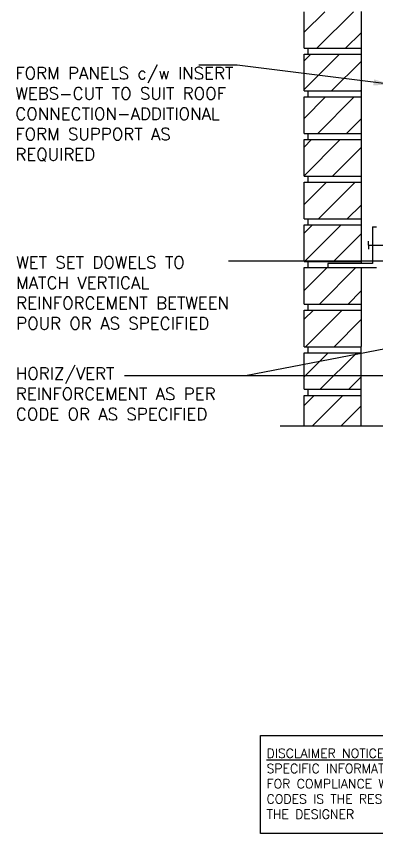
# Model space of a CAD drawing. Header units: inches. Extents: x 108 to 207.1, y 111.8 to 190.
# Drawn here: x 152 to 174.2, y 111.8 to 162.1 of the extents above; entities that cross this region are included whole.
import ezdxf

# ---------------------------------------------------------------- set-up
doc = ezdxf.new("R2010")
doc.units = ezdxf.units.IN
doc.header["$LTSCALE"] = 0.5
doc.header["$MEASUREMENT"] = 0
for name, color, linetype in [('HATCH', 12, 'Continuous'), ('line25', 2, 'Continuous'), ('LINE9', 9, 'Continuous'), ('TEXT', 4, 'Continuous')]:
    doc.layers.add(name, color=color, linetype=linetype)
doc.styles.add('DIM', font='romans.shx', dxfattribs={"width": 0.7})
doc.styles.add('ROMANS', font='romans.shx', dxfattribs={"height": 0.75})
doc.styles.get("Standard").update_dxf_attribs({"font": 'romans.shx', "height": 0.75})
doc.dimstyles.new('ext_12', dxfattribs={"dimscale": 12, "dimtxt": 0.09375, "dimasz": 0.09375, "dimexe": 0.09375, "dimexo": 0.0625, "dimgap": 0.0625, "dimtad": 1, "dimdec": 1, "dimzin": 3, "dimdsep": 46, "dimlunit": 4, "dimtxsty": 'DIM', "dimcen": 0.09, "dimdle": 0.09375, "dimclrt": 4, "dimadec": 0, "dimazin": 0, "dimtfac": 1, "dimtdec": 1, "dimtmove": 2, "dimatfit": 3, "dimfxl": 1, "dimfrac": 2, "dimtolj": 1, "dimtzin": 0, "dimarcsym": 0})

msp = doc.modelspace()

# ---------------------------------------------------------------- hatches: boundary and pattern name
at = {"layer": 'HATCH'}
h = msp.add_hatch(dxfattribs=at)
h.set_pattern_fill('ANSI31', color=256, scale=10, style=0)
h.set_pattern_definition([(45, (171.9164, 175.7029), (-0.883883, 0.883883), [])])
h.paths.add_polyline_path([(173.25, 176.182), (169.75, 176.182), (169.75, 175.486), (173.25, 175.486)])
h.paths.add_polyline_path([(173.25, 178.807), (169.75, 178.807), (169.75, 176.557), (173.25, 176.557)])
h.paths.add_polyline_path([(173.25, 181.432), (171.25, 181.432), (169.75, 181.432), (169.75, 179.182), (173.25, 179.182)])
h.paths.add_polyline_path([(173.25, 184.057), (169.75, 184.057), (169.75, 181.807), (173.25, 181.807)])
h.paths.add_polyline_path([(173.25, 186.682), (169.75, 186.682), (169.75, 184.432), (173.25, 184.432)])
h.paths.add_polyline_path([(173.25, 138.8), (169.75, 138.8), (169.75, 136.927), (173.25, 136.927)])
h.paths.add_polyline_path([(173.251, 141.425), (169.75, 141.425), (169.75, 139.175), (173.25, 139.175)])
h.paths.add_polyline_path([(173.251, 144.05), (169.75, 144.05), (169.75, 141.8), (173.251, 141.8)])
h.paths.add_polyline_path([(173.252, 146.675), (171.212, 146.675), (169.75, 146.675), (169.75, 144.425), (173.251, 144.425)])
h.paths.add_polyline_path([(173.252, 149.3), (169.75, 149.3), (169.75, 147.05), (173.252, 147.05)])
h.paths.add_polyline_path([(173.253, 151.925), (169.75, 151.925), (169.75, 149.675), (173.252, 149.675)])
h.paths.add_polyline_path([(173.253, 154.55), (169.75, 154.55), (169.75, 152.3), (173.253, 152.3)])
h.paths.add_polyline_path([(173.254, 157.175), (169.75, 157.175), (169.75, 154.925), (173.253, 154.925)])
h.paths.add_polyline_path([(173.254, 159.8), (169.75, 159.8), (169.75, 157.55), (173.254, 157.55)])
h.paths.add_polyline_path([(173.255, 162.425), (169.75, 162.425), (169.75, 160.175), (173.254, 160.175)])
h.paths.add_polyline_path([(173.253, 165.05), (169.75, 165.05), (169.75, 162.8), (173.254, 162.8)])
h.paths.add_polyline_path([(173.252, 167.675), (169.75, 167.675), (169.75, 165.425), (173.253, 165.425)])
h.paths.add_polyline_path([(173.251, 170.3), (169.75, 170.3), (169.75, 168.05), (173.252, 168.05)])
h.paths.add_polyline_path([(173.25, 172.986), (169.75, 172.986), (169.75, 170.675), (173.251, 170.675)])

# ---------------------------------------------------------------- linework, layer by layer
at = {"layer": 'line25'}
for p, q in [((169.75, 160.175), (169.75, 162.425)), ((173.255, 162.43), (173.252, 146.925)), ((169.75, 160.175), (173.254, 160.175)), ((170, 159.8), (170, 160.175)), ((170, 159.8), (170, 160.175)), ((169.75, 157.55), (169.75, 159.8)), ((169.75, 159.8), (173.254, 159.8)), ((169.75, 157.55), (173.254, 157.55)), ((170, 157.175), (170, 157.55)), ((170, 157.175), (170, 157.55)), ((169.75, 154.925), (169.75, 157.175)), ((169.75, 157.175), (173.254, 157.175)), ((169.75, 154.925), (173.253, 154.925)), ((169.75, 152.3), (169.75, 154.55)), ((169.75, 154.55), (173.253, 154.55)), ((170, 154.55), (170, 154.925)), ((170, 154.55), (170, 154.925)), ((169.75, 152.3), (173.253, 152.3)), ((170, 151.925), (170, 152.3)), ((170, 151.925), (170, 152.3)), ((169.75, 149.675), (169.75, 151.925)), ((169.75, 151.925), (173.253, 151.925)), ((169.75, 149.675), (173.252, 149.675)), ((170, 149.3), (170, 149.675)), ((170, 149.3), (170, 149.675)), ((169.75, 147.05), (169.75, 149.3)), ((169.75, 149.3), (173.252, 149.3)), ((169.75, 147.05), (173.252, 147.05)), ((170, 146.675), (170, 147.05)), ((170, 146.675), (170, 147.05)), ((169.75, 144.425), (169.75, 146.675)), ((169.75, 146.675), (173.25, 146.675)), ((173.252, 146.675), (173.25, 136.927)), ((169.75, 144.425), (173.251, 144.425)), ((169.75, 141.8), (169.75, 144.05)), ((169.75, 144.05), (173.251, 144.05)), ((170, 144.05), (170, 144.425)), ((170, 144.05), (170, 144.425)), ((169.75, 141.8), (173.251, 141.8)), ((169.75, 139.175), (169.75, 141.425)), ((169.75, 141.425), (173.251, 141.425)), ((170, 141.425), (170, 141.8)), ((170, 141.425), (170, 141.8)), ((169.75, 139.175), (173.25, 139.175)), ((170, 138.8), (170, 139.175)), ((170, 138.8), (170, 139.175)), ((169.75, 136.927), (169.75, 138.8)), ((169.75, 138.8), (173.25, 138.8))]:
    msp.add_line(p, q, dxfattribs=at)
at = {"layer": 'LINE9'}
for p, q in [((173.962, 149.175), (173.962, 146.925)), ((173.962, 149.175), (174.212, 149.175)), ((173.712, 148.05), (173.712, 148.3)), ((173.712, 148.05), (175.558, 148.05)), ((173.712, 148.05), (173.712, 147.8)), ((173.962, 146.925), (171.212, 146.925)), ((171.212, 146.925), (171.212, 146.675)), ((171.212, 146.675), (174.212, 146.675)), ((168.265, 136.927), (178.435, 136.927))]:
    msp.add_line(p, q, dxfattribs=at)
at = {"layer": 'TEXT'}
msp.add_lwpolyline([(167.065, 117.854), (180.048, 117.854), (180.048, 111.816), (167.065, 111.816)], close=True, dxfattribs=at)

# ---------------------------------------------------------------- texts
at = {"layer": 'TEXT', "char_height": 0.75, "style": 'ROMANS'}
for s, insert, width, attachment_point in [('FORM PANELS c/w INSERT WEBS-CUT TO SUIT ROOF CONNECTION-ADDITIONAL\\PFORM SUPPORT AS \\PREQUIRED', (151.947, 156.103), 14.56613, 4), ('WET SET DOWELS TO MATCH VERTICAL REINFORCEMENT BETWEEN POUR OR AS SPECIFIED', (152.004, 145.11), 15.31511, 4), ('HORIZ/VERT REINFORCEMENT AS PER CODE OR AS SPECIFIED', (151.981, 140.52), 14.36832, 1)]:
    msp.add_mtext(s, dxfattribs=dict(at, insert=insert, width=width, attachment_point=attachment_point))
at = {"layer": 'TEXT', "insert": (167.432, 114.888), "char_height": 0.5625, "width": 14.00235, "attachment_point": 4}
msp.add_mtext('{\\LDISCLAIMER NOTICE:}\\PSPECIFIC INFORMATION REQUIRED FOR COMPLIANCE WITH LOCAL CODES IS THE RESPONSIBILITY OF THE DESIGNER', dxfattribs=at)

# ---------------------------------------------------------------- leaders
at = {"layer": 'TEXT'}
for points, override in [([(175.151, 157.934), (165.628, 159.131), (163.267, 159.131)], {"dimtad": 0}), ([(178.824, 147.063), (165.096, 147.063)], {"dimgap": 0.0625, "dimtad": 0}), ([(181.287, 142.941), (166.128, 140.003), (158.674, 140.003)], {"dimgap": 0.0625, "dimtad": 0}), ([(181.098, 140.003), (166.128, 140.003), (158.674, 140.003)], {"dimgap": 0.0625, "dimtad": 0})]:
    msp.add_leader(points, dimstyle='ext_12', override=override, dxfattribs=at)

doc.saveas('drawing.dxf')
